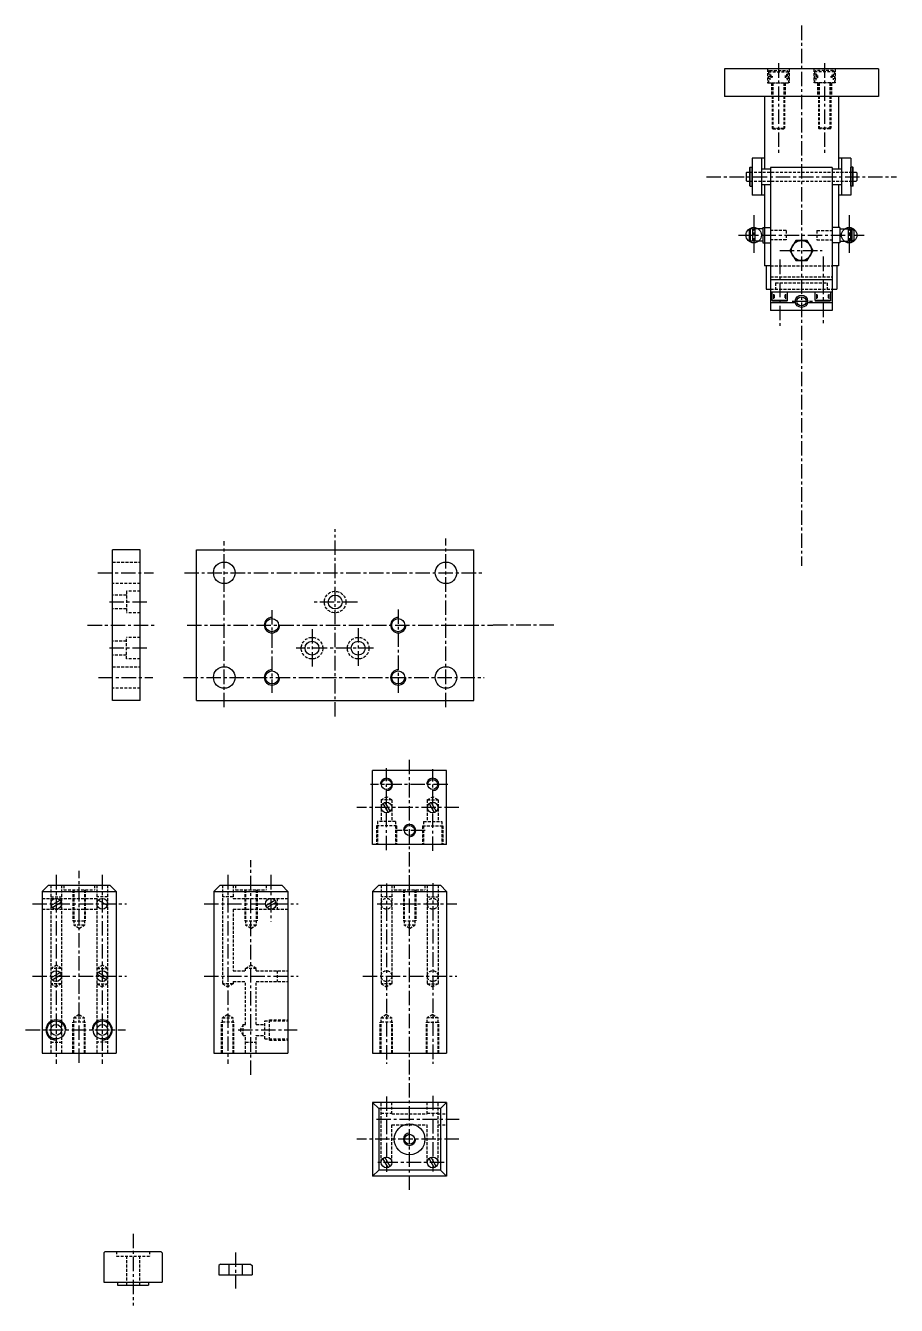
# Model space of a CAD drawing. Extents: x -13768 to 18086, y -10615 to 1188.
# Drawn here: x 7196 to 7761, y -3940 to -3109 of the extents above; entities that cross this region are included whole.
import ezdxf

# ---------------------------------------------------------------- set-up
doc = ezdxf.new("R2010")
doc.units = 0
doc.header["$LTSCALE"] = 7.5
doc.header["$MEASUREMENT"] = 0
doc.linetypes.add('CENTER', pattern=[2, 1.25, -0.25, 0.25, -0.25])
doc.linetypes.add('HIDDEN', pattern=[0.375, 0.25, -0.125])
doc.layers.get('0').update_dxf_attribs({"linetype": 'CONTINUOUS'})
for name, color, linetype in [('CL', 1, 'CENTER'), ('FI', 1, 'CONTINUOUS'), ('OC', 1, 'HIDDEN')]:
    doc.layers.add(name, color=color, linetype=linetype)

# ---------------------------------------------------------------- blocks, each defined once
blk = doc.blocks.new('08933S')
blk.add_lwpolyline([(-3.75, -6.5), (3.75, -6.5), (7.51, 0), (3.75, 6.5), (-3.75, 6.5), (-7.51, 0)], close=True)
at = {"color": 1}
blk.add_circle((0, 0), 6.5, dxfattribs=at)
blk = doc.blocks.new('06912L')
for p, q in [((-5, 5.5), (-4.5, 6)), ((-5, 5.5), (-5, 0)), ((-5, 0), (5, 0)), ((-4.5, 6), (4.5, 6)), ((5, 5.5), (4.5, 6)), ((5, 5.5), (5, 0))]:
    blk.add_line(p, q)
at = {"color": 1}
for p, q in [((-5, 5.5), (5, 5.5)), ((-3.95, 4.33), (-3.95, 1.3)), ((-3.49, 3.73), (-3.49, 1.75)), ((3.49, 3.73), (3.49, 1.75)), ((3.95, 4.33), (3.95, 1.3))]:
    blk.add_line(p, q, dxfattribs=at)
blk = doc.blocks.new('06125')
for p, q in [((-5.95, 1.6), (-6.25, 1.3)), ((-6.25, 1.3), (-6.25, 0)), ((-6.25, 0), (6.25, 0)), ((-5.95, 1.6), (5.95, 1.6)), ((5.95, 1.6), (6.25, 1.3)), ((6.25, 1.3), (6.25, 0))]:
    blk.add_line(p, q)
at = {"color": 1}
blk.add_line((-6.25, 1.3), (6.25, 1.3), dxfattribs=at)
blk = doc.blocks.new('08912L')
for p, q in [((-6.5, 7.2), (-5.7, 8)), ((-6.5, 7.2), (-6.5, 0)), ((-6.5, 0), (6.5, 0)), ((-5.7, 8), (5.7, 8)), ((5.7, 8), (6.5, 7.2)), ((6.5, 7.2), (6.5, 0))]:
    blk.add_line(p, q)
at = {"color": 1}
for p, q in [((-6.5, 7.2), (6.5, 7.2)), ((-5.56, 5.75), (-5.56, 2.02)), ((-4.81, 5.13), (-4.81, 2.89)), ((-4.07, 4.39), (-4.07, 3.39)), ((4.52, 4.76), (4.52, 3.14)), ((5.26, 5.51), (5.26, 2.52)), ((5.76, 6.13), (5.76, 1.78))]:
    blk.add_line(p, q, dxfattribs=at)

msp = doc.modelspace()

# ---------------------------------------------------------------- linework, layer by layer
for p, q in [((7649.83174, -3136.67667), (7649.83174, -3154.67667)), ((7749.83174, -3136.67667), (7649.83174, -3136.67667)), ((7749.83174, -3136.67667), (7749.83174, -3154.67667)), ((7749.83174, -3154.67667), (7649.83174, -3154.67667)), ((7675.83174, -3154.67667), (7675.83174, -3201.67667)), ((7723.83174, -3154.67667), (7723.83174, -3201.67667)), ((7675.83174, -3194.67667), (7667.83174, -3194.67667)), ((7667.83174, -3194.67667), (7667.83174, -3218.67667)), ((7673.83174, -3194.67667), (7673.83174, -3218.67667)), ((7673.83174, -3201.67667), (7679.83174, -3201.67667)), ((7719.83174, -3200.67667), (7679.83174, -3200.67667)), ((7679.83174, -3200.67667), (7679.83174, -3293.67667)), ((7719.83174, -3200.67667), (7719.83174, -3293.67667)), ((7719.83174, -3201.67667), (7725.83174, -3201.67667)), ((7731.83174, -3194.67667), (7723.83174, -3194.67667)), ((7725.83174, -3194.67667), (7725.83174, -3218.67667)), ((7731.83174, -3194.67667), (7731.83174, -3218.67667)), ((7664.33174, -3203.67667), (7663.83174, -3204.17667)), ((7663.83174, -3204.17667), (7663.83174, -3209.17667)), ((7663.83174, -3209.17667), (7664.33174, -3209.67667)), ((7664.33174, -3203.67667), (7666.23174, -3203.67667)), ((7664.33174, -3209.67667), (7666.23174, -3209.67667)), ((7733.43174, -3203.67667), (7735.33174, -3203.67667)), ((7733.43174, -3209.67667), (7735.33174, -3209.67667)), ((7735.83174, -3204.17667), (7735.33174, -3203.67667)), ((7735.33174, -3209.67667), (7735.83174, -3209.17667)), ((7735.83174, -3204.17667), (7735.83174, -3209.17667)), ((7673.83174, -3211.67667), (7679.83174, -3211.67667)), ((7675.83174, -3211.67667), (7675.83174, -3264.67667)), ((7719.83174, -3211.67667), (7725.83174, -3211.67667)), ((7723.83174, -3211.67667), (7723.83174, -3239.67667)), ((7675.83174, -3218.67667), (7667.83174, -3218.67667)), ((7731.83174, -3218.67667), (7723.83174, -3218.67667)), ((7665.83174, -3241.67667), (7666.83174, -3240.67667)), ((7665.83174, -3241.67667), (7665.83174, -3247.67667)), ((7668.08174, -3240.67667), (7666.83174, -3240.67667)), ((7666.83174, -3248.67667), (7666.83174, -3240.67667)), ((7668.08174, -3240.67667), (7668.08174, -3248.67667)), ((7674.83174, -3240.67667), (7669.58174, -3240.67667)), ((7669.58174, -3240.67667), (7669.58174, -3248.67667)), ((7674.83174, -3239.67667), (7674.83174, -3249.67667)), ((7674.83174, -3239.67667), (7679.83174, -3239.67667)), ((7724.83174, -3239.67667), (7719.83174, -3239.67667)), ((7724.83174, -3239.67667), (7724.83174, -3249.67667)), ((7724.83174, -3240.67667), (7730.08174, -3240.67667)), ((7730.08174, -3240.67667), (7730.08174, -3248.67667)), ((7731.58174, -3240.67667), (7732.83174, -3240.67667)), ((7731.58174, -3240.67667), (7731.58174, -3248.67667)), ((7733.83174, -3241.67667), (7732.83174, -3240.67667)), ((7732.83174, -3248.67667), (7732.83174, -3240.67667)), ((7733.83174, -3241.67667), (7733.83174, -3247.67667)), ((7666.83174, -3248.67667), (7665.83174, -3247.67667)), ((7668.08174, -3248.67667), (7666.83174, -3248.67667)), ((7674.83174, -3248.67667), (7669.58174, -3248.67667)), ((7674.83174, -3249.67667), (7679.83174, -3249.67667)), ((7724.83174, -3249.67667), (7719.83174, -3249.67667)), ((7723.83174, -3249.67667), (7723.83174, -3264.67667)), ((7724.83174, -3248.67667), (7730.08174, -3248.67667)), ((7731.58174, -3248.67667), (7732.83174, -3248.67667)), ((7732.83174, -3248.67667), (7733.83174, -3247.67667)), ((7679.83174, -3264.67667), (7675.83174, -3264.67667)), ((7676.83174, -3264.67667), (7676.83174, -3279.67667)), ((7723.83174, -3264.67667), (7719.83174, -3264.67667)), ((7722.83174, -3264.67667), (7722.83174, -3279.67667)), ((7719.83174, -3273.67667), (7679.83174, -3273.67667)), ((7676.83174, -3279.67667), (7679.83174, -3279.67667)), ((7719.83174, -3281.67667), (7679.83174, -3281.67667)), ((7719.83174, -3279.67667), (7722.83174, -3279.67667)), ((7695.95876, -3288.67667), (7679.83174, -3288.67667)), ((7719.83174, -3288.67667), (7703.70473, -3288.67667)), ((7719.83174, -3293.67667), (7679.83174, -3293.67667)), ((7270.42134, -3449.09201), (7252.42134, -3449.09201)), ((7252.42134, -3547.09201), (7252.42134, -3449.09201)), ((7270.42134, -3547.09201), (7270.42134, -3449.09201)), ((7306.97176, -3449.09201), (7486.97176, -3449.09201)), ((7306.97176, -3547.09201), (7306.97176, -3449.09201)), ((7486.97176, -3547.09201), (7486.97176, -3449.09201)), ((7270.42134, -3547.09201), (7252.42134, -3547.09201)), ((7306.97176, -3547.09201), (7486.97176, -3547.09201)), ((7421.33162, -3640.59285), (7421.33162, -3592.59285)), ((7469.33162, -3592.59285), (7421.33162, -3592.59285)), ((7469.33162, -3640.59285), (7469.33162, -3592.59285)), ((7427.97276, -3614.00717), (7431.39145, -3619.92853)), ((7429.27179, -3613.25717), (7432.69049, -3619.17853)), ((7457.97276, -3614.00717), (7461.39145, -3619.92853)), ((7459.27179, -3613.25717), (7462.69049, -3619.17853)), ((7469.33162, -3640.59285), (7421.33162, -3640.59285)), ((7210.73809, -3667.15533), (7206.73809, -3671.15533)), ((7210.73809, -3667.15533), (7250.73809, -3667.15533)), ((7250.73809, -3667.15533), (7254.73809, -3671.15533)), ((7322.28126, -3667.15533), (7318.28126, -3671.15533)), ((7322.28126, -3667.15533), (7362.28126, -3667.15533)), ((7362.28126, -3667.15533), (7366.28126, -3671.15533)), ((7425.33162, -3667.15533), (7421.33162, -3671.15533)), ((7425.33162, -3667.15533), (7465.33162, -3667.15533)), ((7465.33162, -3667.15533), (7469.33162, -3671.15533)), ((7206.73809, -3671.15533), (7206.73809, -3776.15533)), ((7206.73809, -3671.15533), (7254.73809, -3671.15533)), ((7254.73809, -3671.15533), (7254.73809, -3776.15533)), ((7318.28126, -3671.15533), (7318.28126, -3776.15533)), ((7318.28126, -3671.15533), (7366.28126, -3671.15533)), ((7366.28126, -3671.15533), (7366.28126, -3776.15533)), ((7421.33162, -3671.15533), (7421.33162, -3776.15533)), ((7421.33162, -3671.15533), (7469.33162, -3671.15533)), ((7469.33162, -3671.15533), (7469.33162, -3776.15533)), ((7212.40241, -3680.21516), (7218.32377, -3676.79646)), ((7213.15241, -3681.5142), (7219.07377, -3678.0955)), ((7249.07377, -3680.21516), (7243.15241, -3676.79646)), ((7351.94558, -3680.21516), (7357.86694, -3676.79646)), ((7352.69558, -3681.5142), (7358.61694, -3678.0955)), ((7212.40241, -3727.21516), (7218.32377, -3723.79646)), ((7213.15241, -3728.5142), (7219.07377, -3725.0955)), ((7248.32377, -3728.5142), (7242.40241, -3725.0955)), ((7249.07377, -3727.21516), (7243.15241, -3723.79646)), ((7206.73809, -3776.15533), (7254.73809, -3776.15533)), ((7318.28126, -3776.15533), (7366.28126, -3776.15533)), ((7421.33162, -3776.15533), (7469.33162, -3776.15533)), ((7421.33162, -3808.21298), (7421.33162, -3856.21298)), ((7469.33162, -3808.21298), (7421.33162, -3808.21298)), ((7425.33162, -3812.21298), (7421.33162, -3808.21298)), ((7465.33162, -3812.21298), (7469.33162, -3808.21298)), ((7469.33162, -3808.21298), (7469.33162, -3856.21298)), ((7425.33162, -3812.21298), (7425.33162, -3852.21298)), ((7465.33162, -3812.21298), (7425.33162, -3812.21298)), ((7465.33162, -3812.21298), (7465.33162, -3852.21298)), ((7431.39145, -3850.54866), (7427.97276, -3844.6273)), ((7432.69049, -3849.79866), (7429.27179, -3843.8773)), ((7461.39145, -3850.54866), (7457.97276, -3844.6273)), ((7462.69049, -3849.79866), (7459.27179, -3843.8773)), ((7421.33162, -3856.21298), (7425.33162, -3852.21298)), ((7469.33162, -3856.21298), (7421.33162, -3856.21298)), ((7465.33162, -3852.21298), (7425.33162, -3852.21298)), ((7469.33162, -3856.21298), (7465.33162, -3852.21298)), ((7247.72651, -3905.04443), (7246.72651, -3906.04443)), ((7246.72651, -3906.04443), (7246.72651, -3925.04443)), ((7247.72651, -3905.04443), (7283.72651, -3905.04443)), ((7283.72651, -3905.04443), (7284.72651, -3906.04443)), ((7284.72651, -3906.04443), (7284.72651, -3925.04443)), ((7322.4862, -3913.31384), (7321.4862, -3914.31384)), ((7321.4862, -3914.31384), (7321.4862, -3920.31384)), ((7322.4862, -3913.31384), (7342.0862, -3913.31384)), ((7328.0362, -3913.31384), (7328.0362, -3920.31384)), ((7336.5362, -3913.31384), (7336.5362, -3920.31384)), ((7342.0862, -3913.31384), (7343.0862, -3914.31384)), ((7343.0862, -3914.31384), (7343.0862, -3920.31384)), ((7246.72651, -3925.04443), (7284.72651, -3925.04443)), ((7255.72651, -3925.04443), (7255.72651, -3927.04443)), ((7275.72651, -3925.04443), (7275.72651, -3927.04443)), ((7321.4862, -3920.31384), (7343.0862, -3920.31384)), ((7255.72651, -3927.04443), (7275.72651, -3927.04443))]:
    msp.add_line(p, q)
for centre, radius in [((7668.83174, -3244.67667), 5), ((7730.83174, -3244.67667), 5), ((7699.83174, -3287.67667), 4), ((7699.83174, -3287.67667), 3), ((7324.97176, -3464.09201), 7), ((7468.97176, -3464.09201), 7), ((7396.97176, -3483.09201), 4.5), ((7355.97176, -3498.09201), 4.25), ((7437.97176, -3498.09201), 4.25), ((7381.97176, -3513.09201), 4.5), ((7411.97176, -3513.09201), 4.5), ((7324.97176, -3532.09201), 7), ((7468.97176, -3532.09201), 7), ((7355.97176, -3532.09201), 4.25), ((7437.97176, -3532.09201), 4.25), ((7430.33162, -3601.59285), 3.25), ((7460.33162, -3601.59285), 3.25), ((7430.33162, -3616.59285), 3.5), ((7460.33162, -3616.59285), 3.5), ((7445.33162, -3631.59285), 3.25), ((7215.73809, -3679.15533), 3.5), ((7245.73809, -3679.15533), 3.5), ((7355.28126, -3679.15533), 3.5), ((7215.73809, -3726.15533), 3.5), ((7245.73809, -3726.15533), 3.5), ((7215.73809, -3761.15533), 5.875), ((7215.73809, -3761.15533), 3.5), ((7245.73809, -3761.15533), 5.875), ((7245.73809, -3761.15533), 3.5), ((7445.33162, -3832.21298), 10), ((7445.33162, -3832.21298), 3.25), ((7430.33162, -3847.21298), 3.5), ((7460.33162, -3847.21298), 3.5)]:
    msp.add_circle(centre, radius)
for centre, start, end in [((7668.83174, -3240.67667), 180, 360), ((7730.83174, -3240.67667), 180, 0), ((7668.83174, -3248.67667), 0, 180), ((7730.83174, -3248.67667), 0, 180)]:
    msp.add_arc(centre, 0.75, start, end)
at = {"layer": 'CL'}
for p, q in [((7699.83174, -3108.50424), (7699.83174, -3459.5362)), ((7684.83174, -3133.01237), (7684.83174, -3191.40668)), ((7714.83174, -3133.01237), (7714.83174, -3191.40668)), ((7638.17536, -3206.67667), (7761.48905, -3206.67667)), ((7668.83174, -3231.73962), (7668.83174, -3257.78781)), ((7730.83174, -3231.73962), (7730.83174, -3257.78781)), ((7658.88684, -3244.67667), (7740.62947, -3244.67667)), ((7685.77193, -3254.67667), (7713.34806, -3254.67667)), ((7713.83174, -3258.65294), (7713.83174, -3303.59937)), ((7685.83174, -3260.56617), (7685.83174, -3305.35253)), ((7693.8325, -3287.67667), (7706.9139, -3287.67667)), ((7396.97176, -3557.50512), (7396.97176, -3435.7449)), ((7468.97176, -3551.39275), (7468.97176, -3441.75261)), ((7324.97176, -3551.39275), (7324.97176, -3443.46574)), ((7242.933, -3464.09201), (7278.97973, -3464.09201)), ((7299.12352, -3464.09201), (7492.53015, -3464.09201)), ((7274.72722, -3483.09201), (7248.48589, -3483.09201)), ((7411.45671, -3483.09201), (7383.34054, -3483.09201)), ((7355.97176, -3488.37008), (7355.97176, -3542.02714)), ((7437.97176, -3487.85414), (7437.97176, -3542.02714)), ((7236.22115, -3498.09201), (7281.10015, -3498.09201)), ((7300.89053, -3498.09201), (7499.41034, -3498.09201)), ((7381.97176, -3500.68326), (7381.97176, -3526.45982)), ((7411.97176, -3500.10049), (7411.97176, -3525.84922)), ((7539.02172, -3498.09201), (7498.34208, -3498.09201)), ((7274.72722, -3513.09201), (7248.48589, -3513.09201)), ((7421.88452, -3513.09201), (7371.57459, -3513.09201)), ((7243.2864, -3532.09201), (7278.62632, -3532.09201)), ((7298.41671, -3532.09201), (7493.79544, -3532.09201)), ((7430.33162, -3644.38629), (7430.33162, -3591.13885)), ((7445.33162, -3865.02517), (7445.33162, -3584.75341)), ((7460.33162, -3644.80821), (7460.33162, -3591.74946)), ((7470.24439, -3601.59285), (7419.93446, -3601.59285)), ((7477.37596, -3616.59285), (7411.02299, -3616.59285)), ((7455.44749, -3631.59285), (7436.81692, -3631.59285)), ((7342.28126, -3790.29878), (7342.28126, -3650.75493)), ((7230.73809, -3782.62755), (7230.73809, -3657.79829)), ((7215.73809, -3660.44473), (7215.73809, -3783.14709)), ((7245.73809, -3660.44473), (7245.73809, -3783.14709)), ((7327.28126, -3660.44473), (7327.28126, -3783.14709)), ((7355.28126, -3660.44473), (7355.28126, -3690.74632)), ((7430.33162, -3665.95964), (7430.33162, -3783.14709)), ((7460.33162, -3665.67546), (7460.33162, -3783.14709)), ((7200.35716, -3679.15533), (7261.47916, -3679.15533)), ((7311.90034, -3679.15533), (7373.02234, -3679.15533)), ((7424.26595, -3679.15533), (7476.0727, -3679.15533)), ((7200.35716, -3726.15533), (7261.47916, -3726.15533)), ((7311.90034, -3726.15533), (7373.02234, -3726.15533)), ((7414.9507, -3726.15533), (7476.0727, -3726.15533)), ((7195.96324, -3761.15533), (7260.76709, -3761.15533)), ((7333.93893, -3761.15533), (7372.31027, -3761.15533)), ((7430.33162, -3804.41954), (7430.33162, -3853.38286)), ((7460.33162, -3803.99761), (7460.33162, -3853.22615)), ((7423.79435, -3819.21298), (7477.54499, -3819.21298)), ((7477.37596, -3832.21298), (7411.02299, -3832.21298)), ((7467.8046, -3847.21298), (7423.63782, -3847.21298)), ((7265.72651, -3893.53667), (7265.72651, -3940.14745)), ((7332.2862, -3905.80607), (7332.2862, -3929.05572))]:
    msp.add_line(p, q, dxfattribs=at)
at = {"layer": 'FI'}
for centre, radius, start, end in [((7355.97176, -3498.09201), 5, 90, 0), ((7437.97176, -3498.09201), 5, 90, 0), ((7355.97176, -3532.09201), 5, 90, 0), ((7437.97176, -3532.09201), 5, 90, 0), ((7430.33162, -3601.59285), 4, 270, 180), ((7460.33162, -3601.59285), 4, 270, 180), ((7445.33162, -3631.59285), 4, 270, 180), ((7215.73809, -3761.15533), 6.575, 360, 270), ((7245.73809, -3761.15533), 6.575, 270, 180), ((7445.33162, -3832.21298), 4, 90, 0)]:
    msp.add_arc(centre, radius, start, end, dxfattribs=at)
at = {"layer": 'OC'}
for p, q in [((7677.83174, -3136.67667), (7677.83174, -3145.67667)), ((7691.83174, -3136.67667), (7691.83174, -3145.67667)), ((7707.83174, -3136.67667), (7707.83174, -3145.67667)), ((7721.83174, -3136.67667), (7721.83174, -3145.67667)), ((7677.83174, -3145.67667), (7691.83174, -3145.67667)), ((7680.33174, -3145.67667), (7680.33174, -3154.67667)), ((7680.83174, -3145.67667), (7680.83174, -3175.17667)), ((7681.33174, -3145.67667), (7681.33174, -3175.67667)), ((7688.33174, -3145.67667), (7688.33174, -3175.67667)), ((7688.83174, -3145.67667), (7688.83174, -3175.17667)), ((7689.33174, -3145.67667), (7689.33174, -3154.67667)), ((7721.83174, -3145.67667), (7707.83174, -3145.67667)), ((7710.33174, -3145.67667), (7710.33174, -3154.67667)), ((7710.83174, -3145.67667), (7710.83174, -3175.17667)), ((7711.33174, -3145.67667), (7711.33174, -3175.67667)), ((7718.33174, -3145.67667), (7718.33174, -3175.67667)), ((7718.83174, -3145.67667), (7718.83174, -3175.17667)), ((7719.33174, -3145.67667), (7719.33174, -3154.67667)), ((7680.83174, -3175.17667), (7688.83174, -3175.17667)), ((7681.33174, -3175.67667), (7680.83174, -3175.17667)), ((7681.33174, -3175.67667), (7688.33174, -3175.67667)), ((7688.83174, -3175.17667), (7688.33174, -3175.67667)), ((7710.83174, -3175.17667), (7711.33174, -3175.67667)), ((7718.83174, -3175.17667), (7710.83174, -3175.17667)), ((7718.33174, -3175.67667), (7711.33174, -3175.67667)), ((7718.33174, -3175.67667), (7718.83174, -3175.17667)), ((7666.23174, -3203.67667), (7733.43174, -3203.67667)), ((7666.23174, -3209.67667), (7733.43174, -3209.67667)), ((7689.83174, -3241.67667), (7679.83174, -3241.67667)), ((7689.83174, -3241.67667), (7689.83174, -3247.67667)), ((7709.83174, -3241.67667), (7719.83174, -3241.67667)), ((7709.83174, -3241.67667), (7709.83174, -3247.67667)), ((7689.83174, -3247.67667), (7679.83174, -3247.67667)), ((7709.83174, -3247.67667), (7719.83174, -3247.67667)), ((7679.83174, -3264.67667), (7719.83174, -3264.67667)), ((7679.83174, -3271.67667), (7719.83174, -3271.67667)), ((7683.08174, -3275.67667), (7683.08174, -3279.67667)), ((7683.08174, -3275.67667), (7716.58174, -3275.67667)), ((7716.58174, -3275.67667), (7716.58174, -3279.67667)), ((7679.83174, -3279.67667), (7719.83174, -3279.67667)), ((7252.42134, -3457.09201), (7270.42134, -3457.09201)), ((7270.42134, -3471.09201), (7252.42134, -3471.09201)), ((7261.42134, -3476.09201), (7261.42134, -3490.09201)), ((7270.42134, -3476.09201), (7261.42134, -3476.09201)), ((7261.42134, -3478.59201), (7252.42134, -3478.59201)), ((7261.42134, -3487.59201), (7252.42134, -3487.59201)), ((7270.42134, -3490.09201), (7261.42134, -3490.09201)), ((7261.42134, -3508.59201), (7252.42134, -3508.59201)), ((7261.42134, -3520.09201), (7261.42134, -3506.09201)), ((7270.42134, -3506.09201), (7261.42134, -3506.09201)), ((7261.42134, -3517.59201), (7252.42134, -3517.59201)), ((7252.42134, -3525.09201), (7270.42134, -3525.09201)), ((7270.42134, -3520.09201), (7261.42134, -3520.09201)), ((7270.42134, -3539.09201), (7252.42134, -3539.09201)), ((7426.83162, -3611.61357), (7430.33162, -3609.59285)), ((7426.83162, -3611.61357), (7426.83162, -3625.59285)), ((7433.83162, -3611.61357), (7426.83162, -3611.61357)), ((7433.83162, -3611.61357), (7430.33162, -3609.59285)), ((7433.83162, -3611.61357), (7433.83162, -3625.59285)), ((7456.83162, -3611.61357), (7460.33162, -3609.59285)), ((7456.83162, -3611.61357), (7456.83162, -3625.59285)), ((7456.83162, -3611.61357), (7463.83162, -3611.61357)), ((7463.83162, -3611.61357), (7460.33162, -3609.59285)), ((7463.83162, -3611.61357), (7463.83162, -3625.59285)), ((7436.20662, -3625.59285), (7424.45662, -3625.59285)), ((7424.45662, -3625.59285), (7424.45662, -3640.59285)), ((7436.20662, -3625.59285), (7436.20662, -3640.59285)), ((7454.45662, -3625.59285), (7466.20662, -3625.59285)), ((7454.45662, -3625.59285), (7454.45662, -3640.59285)), ((7466.20662, -3625.59285), (7466.20662, -3640.59285)), ((7436.90662, -3628.59285), (7423.75662, -3628.59285)), ((7423.75662, -3628.59285), (7423.75662, -3640.59285)), ((7436.90662, -3628.59285), (7436.90662, -3640.59285)), ((7453.75662, -3628.59285), (7466.90662, -3628.59285)), ((7453.75662, -3628.59285), (7453.75662, -3640.59285)), ((7466.90662, -3628.59285), (7466.90662, -3640.59285)), ((7212.23809, -3667.15533), (7212.23809, -3776.15533)), ((7219.23809, -3667.15533), (7219.23809, -3776.15533)), ((7220.73809, -3667.15533), (7220.73809, -3670.15533)), ((7240.73809, -3667.15533), (7240.73809, -3670.15533)), ((7242.23809, -3667.15533), (7242.23809, -3776.15533)), ((7249.23809, -3667.15533), (7249.23809, -3776.15533)), ((7323.78126, -3667.15533), (7323.78126, -3731.1346)), ((7330.78126, -3667.15533), (7330.78126, -3675.65533)), ((7332.28126, -3667.15533), (7332.28126, -3670.15533)), ((7352.28126, -3667.15533), (7352.28126, -3670.15533)), ((7426.83162, -3667.15533), (7426.83162, -3731.1346)), ((7433.83162, -3667.15533), (7433.83162, -3731.1346)), ((7435.33162, -3667.15533), (7435.33162, -3670.15533)), ((7455.33162, -3667.15533), (7455.33162, -3670.15533)), ((7456.83162, -3667.15533), (7456.83162, -3731.1346)), ((7463.83162, -3667.15533), (7463.83162, -3731.1346)), ((7206.73809, -3675.65533), (7242.23809, -3675.65533)), ((7212.23809, -3674.65533), (7219.23809, -3674.65533)), ((7220.73809, -3670.15533), (7240.73809, -3670.15533)), ((7226.73809, -3670.15533), (7226.73809, -3690.15533)), ((7227.23809, -3670.15533), (7227.23809, -3693.1346)), ((7234.23809, -3670.15533), (7234.23809, -3693.1346)), ((7234.73809, -3670.15533), (7234.73809, -3690.15533)), ((7249.23809, -3674.65533), (7242.23809, -3674.65533)), ((7330.78126, -3674.65533), (7323.78126, -3674.65533)), ((7330.78126, -3675.65533), (7366.28126, -3675.65533)), ((7332.28126, -3670.15533), (7352.28126, -3670.15533)), ((7338.28126, -3670.15533), (7338.28126, -3690.15533)), ((7338.78126, -3670.15533), (7338.78126, -3693.1346)), ((7345.78126, -3670.15533), (7345.78126, -3693.1346)), ((7346.28126, -3670.15533), (7346.28126, -3690.15533)), ((7359.28126, -3675.65533), (7359.28126, -3682.65533)), ((7433.83162, -3674.65533), (7426.83162, -3674.65533)), ((7435.33162, -3670.15533), (7455.33162, -3670.15533)), ((7441.33162, -3670.15533), (7441.33162, -3690.15533)), ((7441.83162, -3670.15533), (7441.83162, -3693.1346)), ((7448.83162, -3670.15533), (7448.83162, -3693.1346)), ((7449.33162, -3670.15533), (7449.33162, -3690.15533)), ((7456.83162, -3674.65533), (7463.83162, -3674.65533)), ((7206.73809, -3682.65533), (7242.23809, -3682.65533)), ((7330.78126, -3682.65533), (7366.28126, -3682.65533)), ((7330.78126, -3682.65533), (7330.78126, -3722.65533)), ((7226.73809, -3690.15533), (7234.73809, -3690.15533)), ((7338.28126, -3690.15533), (7346.28126, -3690.15533)), ((7441.33162, -3690.15533), (7449.33162, -3690.15533)), ((7230.73809, -3695.15533), (7227.23809, -3693.1346)), ((7234.23809, -3693.1346), (7227.23809, -3693.1346)), ((7230.73809, -3695.15533), (7234.23809, -3693.1346)), ((7342.28126, -3695.15533), (7338.78126, -3693.1346)), ((7345.78126, -3693.1346), (7338.78126, -3693.1346)), ((7342.28126, -3695.15533), (7345.78126, -3693.1346)), ((7445.33162, -3695.15533), (7441.83162, -3693.1346)), ((7448.83162, -3693.1346), (7441.83162, -3693.1346)), ((7445.33162, -3695.15533), (7448.83162, -3693.1346)), ((7212.23809, -3721.17606), (7215.73809, -3719.15533)), ((7219.23809, -3721.17606), (7212.23809, -3721.17606)), ((7219.23809, -3721.17606), (7215.73809, -3719.15533)), ((7242.23809, -3721.17606), (7245.73809, -3719.15533)), ((7242.23809, -3721.17606), (7249.23809, -3721.17606)), ((7249.23809, -3721.17606), (7245.73809, -3719.15533)), ((7330.78126, -3722.65533), (7338.78126, -3722.65533)), ((7338.78126, -3721.17606), (7342.28126, -3719.15533)), ((7345.78126, -3721.17606), (7338.78126, -3721.17606)), ((7338.78126, -3722.65533), (7338.78126, -3721.17606)), ((7345.78126, -3721.17606), (7342.28126, -3719.15533)), ((7345.78126, -3722.65533), (7345.78126, -3721.17606)), ((7345.78126, -3722.65533), (7366.28126, -3722.65533)), ((7359.28126, -3722.65533), (7359.28126, -3729.65533)), ((7212.23809, -3731.1346), (7215.73809, -3733.15533)), ((7219.23809, -3731.1346), (7212.23809, -3731.1346)), ((7219.23809, -3731.1346), (7215.73809, -3733.15533)), ((7242.23809, -3731.1346), (7245.73809, -3733.15533)), ((7242.23809, -3731.1346), (7249.23809, -3731.1346)), ((7249.23809, -3731.1346), (7245.73809, -3733.15533)), ((7323.78126, -3731.1346), (7327.28126, -3733.15533)), ((7330.78126, -3731.1346), (7323.78126, -3731.1346)), ((7330.78126, -3731.1346), (7327.28126, -3733.15533)), ((7330.78126, -3729.65533), (7338.78126, -3729.65533)), ((7330.78126, -3729.65533), (7330.78126, -3731.1346)), ((7338.78126, -3757.65533), (7338.78126, -3729.65533)), ((7345.78126, -3729.65533), (7366.28126, -3729.65533)), ((7345.78126, -3757.65533), (7345.78126, -3729.65533)), ((7426.83162, -3731.1346), (7430.33162, -3733.15533)), ((7433.83162, -3731.1346), (7426.83162, -3731.1346)), ((7433.83162, -3731.1346), (7430.33162, -3733.15533)), ((7456.83162, -3731.1346), (7460.33162, -3733.15533)), ((7456.83162, -3731.1346), (7463.83162, -3731.1346)), ((7463.83162, -3731.1346), (7460.33162, -3733.15533)), ((7234.73809, -3756.15533), (7226.73809, -3756.15533)), ((7226.73809, -3776.15533), (7226.73809, -3756.15533)), ((7230.73809, -3751.15533), (7227.23809, -3753.17606)), ((7227.23809, -3776.15533), (7227.23809, -3753.17606)), ((7227.23809, -3753.17606), (7234.23809, -3753.17606)), ((7230.73809, -3751.15533), (7234.23809, -3753.17606)), ((7234.23809, -3776.15533), (7234.23809, -3753.17606)), ((7234.73809, -3776.15533), (7234.73809, -3756.15533)), ((7331.28126, -3756.15533), (7323.28126, -3756.15533)), ((7323.28126, -3776.15533), (7323.28126, -3756.15533)), ((7327.28126, -3751.15533), (7323.78126, -3753.17606)), ((7323.78126, -3776.15533), (7323.78126, -3753.17606)), ((7323.78126, -3753.17606), (7330.78126, -3753.17606)), ((7327.28126, -3751.15533), (7330.78126, -3753.17606)), ((7330.78126, -3776.15533), (7330.78126, -3753.17606)), ((7331.28126, -3776.15533), (7331.28126, -3756.15533)), ((7337.30199, -3757.65533), (7335.28126, -3761.15533)), ((7337.30199, -3757.65533), (7338.78126, -3757.65533)), ((7337.30199, -3764.65533), (7337.30199, -3757.65533)), ((7345.78126, -3757.65533), (7351.28126, -3757.65533)), ((7351.28126, -3767.03033), (7351.28126, -3755.28033)), ((7351.28126, -3755.28033), (7366.28126, -3755.28033)), ((7354.28126, -3767.73033), (7354.28126, -3754.58033)), ((7354.28126, -3754.58033), (7366.28126, -3754.58033)), ((7434.33162, -3756.15533), (7426.33162, -3756.15533)), ((7426.33162, -3776.15533), (7426.33162, -3756.15533)), ((7430.33162, -3751.15533), (7426.83162, -3753.17606)), ((7426.83162, -3776.15533), (7426.83162, -3753.17606)), ((7426.83162, -3753.17606), (7433.83162, -3753.17606)), ((7430.33162, -3751.15533), (7433.83162, -3753.17606)), ((7433.83162, -3776.15533), (7433.83162, -3753.17606)), ((7434.33162, -3776.15533), (7434.33162, -3756.15533)), ((7456.33162, -3756.15533), (7464.33162, -3756.15533)), ((7456.33162, -3776.15533), (7456.33162, -3756.15533)), ((7460.33162, -3751.15533), (7456.83162, -3753.17606)), ((7456.83162, -3776.15533), (7456.83162, -3753.17606)), ((7463.83162, -3753.17606), (7456.83162, -3753.17606)), ((7460.33162, -3751.15533), (7463.83162, -3753.17606)), ((7463.83162, -3776.15533), (7463.83162, -3753.17606)), ((7464.33162, -3776.15533), (7464.33162, -3756.15533)), ((7337.30199, -3764.65533), (7335.28126, -3761.15533)), ((7337.30199, -3764.65533), (7338.78126, -3764.65533)), ((7338.78126, -3776.15533), (7338.78126, -3764.65533)), ((7345.78126, -3776.15533), (7345.78126, -3764.65533)), ((7345.78126, -3764.65533), (7351.28126, -3764.65533)), ((7351.28126, -3767.03033), (7366.28126, -3767.03033)), ((7212.23809, -3769.15533), (7219.23809, -3769.15533)), ((7249.23809, -3769.15533), (7242.23809, -3769.15533)), ((7338.78126, -3769.15533), (7345.78126, -3769.15533)), ((7354.28126, -3767.73033), (7366.28126, -3767.73033)), ((7426.83162, -3847.21298), (7426.83162, -3808.21298)), ((7433.83162, -3815.71298), (7433.83162, -3808.21298)), ((7456.83162, -3815.71298), (7456.83162, -3808.21298)), ((7463.83162, -3847.21298), (7463.83162, -3808.21298)), ((7426.83162, -3815.21298), (7433.83162, -3815.21298)), ((7433.83162, -3815.71298), (7456.83162, -3815.71298)), ((7456.83162, -3815.21298), (7463.83162, -3815.21298)), ((7463.83162, -3815.71298), (7469.33162, -3815.71298)), ((7433.83162, -3822.71298), (7456.83162, -3822.71298)), ((7433.83162, -3847.21298), (7433.83162, -3822.71298)), ((7456.83162, -3847.21298), (7456.83162, -3822.71298)), ((7463.83162, -3822.71298), (7469.33162, -3822.71298)), ((7254.92651, -3905.04443), (7254.92651, -3908.04443)), ((7254.92651, -3908.04443), (7276.52651, -3908.04443)), ((7261.47651, -3908.04443), (7261.47651, -3927.04443)), ((7269.97651, -3908.04443), (7269.97651, -3927.04443)), ((7276.52651, -3905.04443), (7276.52651, -3908.04443))]:
    msp.add_line(p, q, dxfattribs=at)
for centre, radius in [((7396.97176, -3483.09201), 7), ((7381.97176, -3513.09201), 7), ((7411.97176, -3513.09201), 7), ((7430.33162, -3679.15533), 3.5), ((7460.33162, -3679.15533), 3.5), ((7430.33162, -3726.15533), 3.5), ((7460.33162, -3726.15533), 3.5)]:
    msp.add_circle(centre, radius, dxfattribs=at)

# ---------------------------------------------------------------- block references
for name, p, rotation in [('06125', (7667.83174, -3206.67667), 90), ('06912L', (7685.83174, -3281.67667), 180), ('06912L', (7713.83174, -3281.67667), 180)]:
    msp.add_blockref(name, p, dxfattribs=dict(rotation=rotation))
at = {"xscale": -1, "rotation": 270}
msp.add_blockref('06125', (7731.83174, -3206.67667), dxfattribs=at)
msp.add_blockref('08933S', (7699.83174, -3254.67667))
at = {"layer": 'OC'}
msp.add_blockref('08912L', (7684.83174, -3145.67667), dxfattribs=at)
at = {"layer": 'OC', "xscale": -1}
msp.add_blockref('08912L', (7714.83174, -3145.67667), dxfattribs=at)

doc.saveas('drawing.dxf')
